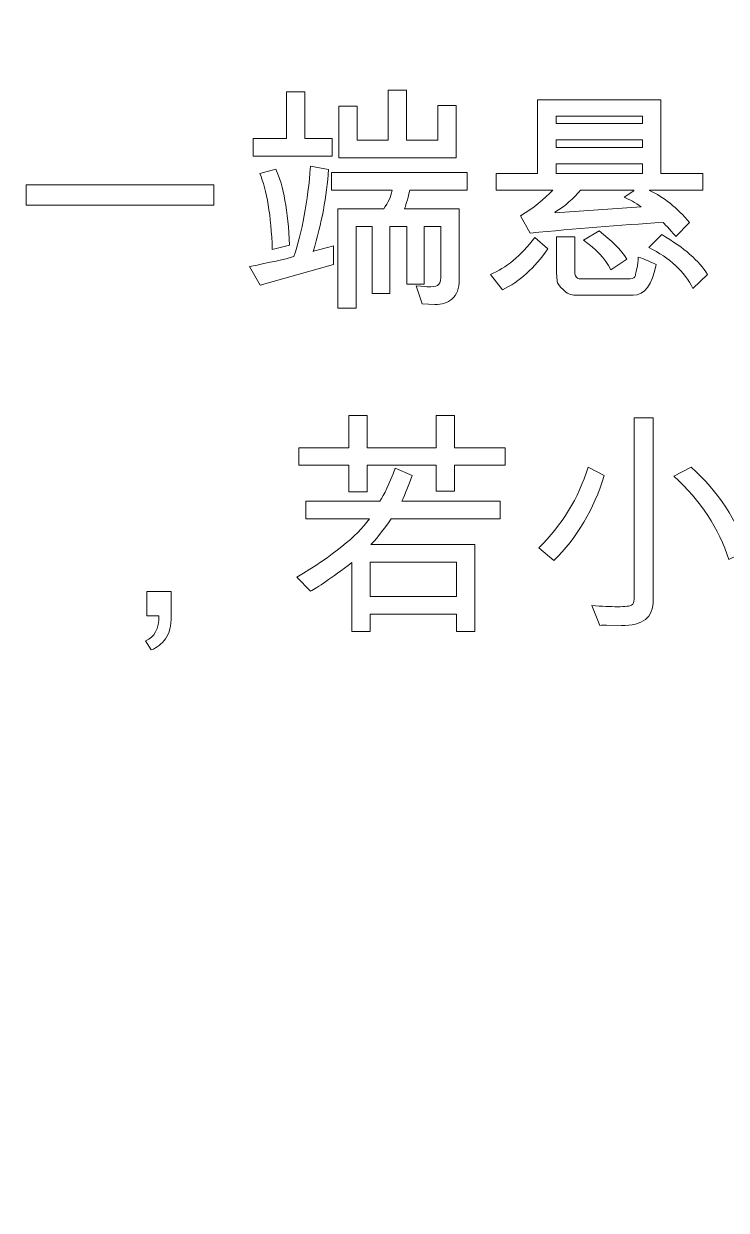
# Model space of a CAD drawing. Header units: millimetres. Extents: x -536 to 886, y 98 to 503.
# Drawn here: x 182.34 to 198.45, y 396.89 to 424.11 of the extents above; entities that cross this region are included whole.
import ezdxf

# ---------------------------------------------------------------- set-up
doc = ezdxf.new("R2010")
doc.units = ezdxf.units.MM
doc.header["$MEASUREMENT"] = 0
doc.layers.add('layer 1', color=7, linetype='Continuous')

msp = doc.modelspace()

# ---------------------------------------------------------------- linework, layer by layer
at = {"layer": 'layer 1', "lineweight": 9}
msp.add_open_spline([(-26.36, 241.324), (-26.36, 241.324), (313.64, 241.324), (313.64, 241.324), (313.64, 241.324), (318.948, 241.327), (324.037, 243.439), (327.788, 247.195), (327.788, 247.195), (331.538, 250.95), (333.644, 256.016), (333.64, 261.324), (333.64, 261.324), (333.64, 261.324), (333.64, 431.324), (333.64, 431.324), (333.64, 431.324), (333.637, 436.632), (331.525, 441.721), (327.77, 445.471), (327.77, 445.471), (324.014, 449.222), (318.948, 451.327), (313.64, 451.324), (313.64, 451.324), (313.64, 451.324), (-26.36, 451.324), (-26.36, 451.324), (-26.36, 451.324), (-31.667, 451.321), (-36.756, 449.209), (-40.507, 445.453), (-40.507, 445.453), (-44.258, 441.698), (-46.363, 436.632), (-46.36, 431.324), (-46.36, 431.324), (-46.36, 431.324), (-46.36, 261.324), (-46.36, 261.324), (-46.36, 261.324), (-46.356, 256.016), (-44.245, 250.927), (-40.489, 247.177), (-40.489, 247.177), (-36.734, 243.426), (-31.667, 241.321), (-26.36, 241.324)], degree=3, knots=[0, 0, 0, 0, 0.083333, 0.083333, 0.083333, 0.083333, 0.166667, 0.166667, 0.166667, 0.166667, 0.25, 0.25, 0.25, 0.25, 0.333333, 0.333333, 0.333333, 0.333333, 0.416667, 0.416667, 0.416667, 0.416667, 0.5, 0.5, 0.5, 0.5, 0.583333, 0.583333, 0.583333, 0.583333, 0.666667, 0.666667, 0.666667, 0.666667, 0.75, 0.75, 0.75, 0.75, 0.833333, 0.833333, 0.833333, 0.833333, 0.916667, 0.916667, 0.916667, 0.916667, 1, 1, 1, 1], dxfattribs=at)
at = {"layer": 'layer 1', "color": 22, "lineweight": 9}
for points, knots in [([(189.415, 421.071), (189.415, 421.071), (187.601, 421.071), (187.601, 421.071), (187.601, 421.071), (187.601, 421.071), (187.601, 421.474), (187.601, 421.474), (187.601, 421.474), (187.601, 421.474), (188.365, 421.474), (188.365, 421.474), (188.365, 421.474), (188.365, 421.474), (188.365, 422.548), (188.365, 422.548), (188.365, 422.548), (188.365, 422.548), (188.788, 422.548), (188.788, 422.548), (188.788, 422.548), (188.788, 422.548), (188.788, 421.474), (188.788, 421.474), (188.788, 421.474), (188.788, 421.474), (189.415, 421.474), (189.415, 421.474), (189.415, 421.474), (189.415, 421.474), (189.415, 421.071), (189.415, 421.071)], [0, 0, 0, 0, 0.125, 0.125, 0.125, 0.125, 0.25, 0.25, 0.25, 0.25, 0.375, 0.375, 0.375, 0.375, 0.5, 0.5, 0.5, 0.5, 0.625, 0.625, 0.625, 0.625, 0.75, 0.75, 0.75, 0.75, 0.875, 0.875, 0.875, 0.875, 1, 1, 1, 1]), ([(192.255, 421.03), (192.255, 421.03), (189.567, 421.03), (189.567, 421.03), (189.567, 421.03), (189.567, 421.03), (189.567, 422.215), (189.567, 422.215), (189.567, 422.215), (189.567, 422.215), (189.988, 422.215), (189.988, 422.215), (189.988, 422.215), (189.988, 422.215), (189.988, 421.436), (189.988, 421.436), (189.988, 421.436), (189.988, 421.436), (190.695, 421.436), (190.695, 421.436), (190.695, 421.436), (190.695, 421.436), (190.695, 422.581), (190.695, 422.581), (190.695, 422.581), (190.695, 422.581), (191.116, 422.581), (191.116, 422.581), (191.116, 422.581), (191.116, 422.581), (191.116, 421.436), (191.116, 421.436), (191.116, 421.436), (191.116, 421.436), (191.832, 421.436), (191.832, 421.436), (191.832, 421.436), (191.832, 421.436), (191.832, 422.232), (191.832, 422.232), (191.832, 422.232), (191.832, 422.232), (192.255, 422.232), (192.255, 422.232), (192.255, 422.232), (192.255, 422.232), (192.255, 421.03), (192.255, 421.03)], [0, 0, 0, 0, 0.083333, 0.083333, 0.083333, 0.083333, 0.166667, 0.166667, 0.166667, 0.166667, 0.25, 0.25, 0.25, 0.25, 0.333333, 0.333333, 0.333333, 0.333333, 0.416667, 0.416667, 0.416667, 0.416667, 0.5, 0.5, 0.5, 0.5, 0.583333, 0.583333, 0.583333, 0.583333, 0.666667, 0.666667, 0.666667, 0.666667, 0.75, 0.75, 0.75, 0.75, 0.833333, 0.833333, 0.833333, 0.833333, 0.916667, 0.916667, 0.916667, 0.916667, 1, 1, 1, 1]), ([(197.911, 420.292), (197.911, 420.292), (196.688, 420.292), (196.688, 420.292), (196.688, 420.292), (196.688, 420.292), (196.688, 420.281), (196.688, 420.281), (196.688, 420.281), (197.015, 420.135), (197.321, 419.89), (197.604, 419.548), (197.604, 419.548), (197.604, 419.548), (197.295, 419.225), (197.295, 419.225), (197.295, 419.225), (197.261, 419.261), (197.211, 419.316), (197.145, 419.393), (197.145, 419.393), (197.078, 419.47), (197.03, 419.522), (197, 419.548), (197, 419.548), (195.994, 419.487), (194.979, 419.406), (193.956, 419.304), (193.956, 419.304), (193.956, 419.304), (193.734, 419.703), (193.734, 419.703), (193.734, 419.703), (194.023, 419.879), (194.271, 420.074), (194.476, 420.292), (194.476, 420.292), (194.476, 420.292), (193.172, 420.292), (193.172, 420.292), (193.172, 420.292), (193.172, 420.292), (193.172, 420.669), (193.172, 420.669), (193.172, 420.669), (193.172, 420.669), (194.122, 420.669), (194.122, 420.669), (194.122, 420.669), (194.122, 420.669), (194.122, 422.364), (194.122, 422.364), (194.122, 422.364), (194.122, 422.364), (196.951, 422.364), (196.951, 422.364), (196.951, 422.364), (196.951, 422.364), (196.951, 420.669), (196.951, 420.669), (196.951, 420.669), (196.951, 420.669), (197.911, 420.669), (197.911, 420.669), (197.911, 420.669), (197.911, 420.669), (197.911, 420.292), (197.911, 420.292)], [0, 0, 0, 0, 0.058824, 0.058824, 0.058824, 0.058824, 0.117647, 0.117647, 0.117647, 0.117647, 0.176471, 0.176471, 0.176471, 0.176471, 0.235294, 0.235294, 0.235294, 0.235294, 0.294118, 0.294118, 0.294118, 0.294118, 0.352941, 0.352941, 0.352941, 0.352941, 0.411765, 0.411765, 0.411765, 0.411765, 0.470588, 0.470588, 0.470588, 0.470588, 0.529412, 0.529412, 0.529412, 0.529412, 0.588235, 0.588235, 0.588235, 0.588235, 0.647059, 0.647059, 0.647059, 0.647059, 0.705882, 0.705882, 0.705882, 0.705882, 0.764706, 0.764706, 0.764706, 0.764706, 0.823529, 0.823529, 0.823529, 0.823529, 0.882353, 0.882353, 0.882353, 0.882353, 0.941176, 0.941176, 0.941176, 0.941176, 1, 1, 1, 1]), ([(196.527, 421.819), (196.527, 421.819), (196.527, 421.987), (196.527, 421.987), (196.527, 421.987), (196.527, 421.987), (194.545, 421.987), (194.545, 421.987), (194.545, 421.987), (194.545, 421.987), (194.545, 421.819), (194.545, 421.819), (194.545, 421.819), (194.545, 421.819), (196.527, 421.819), (196.527, 421.819)], [0, 0, 0, 0, 0.25, 0.25, 0.25, 0.25, 0.5, 0.5, 0.5, 0.5, 0.75, 0.75, 0.75, 0.75, 1, 1, 1, 1]), ([(196.527, 421.271), (196.527, 421.271), (196.527, 421.442), (196.527, 421.442), (196.527, 421.442), (196.527, 421.442), (194.545, 421.442), (194.545, 421.442), (194.545, 421.442), (194.545, 421.442), (194.545, 421.271), (194.545, 421.271), (194.545, 421.271), (194.545, 421.271), (196.527, 421.271), (196.527, 421.271)], [0, 0, 0, 0, 0.25, 0.25, 0.25, 0.25, 0.5, 0.5, 0.5, 0.5, 0.75, 0.75, 0.75, 0.75, 1, 1, 1, 1]), ([(189.439, 418.586), (189.439, 418.586), (187.76, 418.113), (187.76, 418.113), (187.76, 418.113), (187.76, 418.113), (187.516, 418.536), (187.516, 418.536), (187.516, 418.536), (187.991, 418.631), (188.331, 418.707), (188.533, 418.764), (188.533, 418.764), (188.724, 419.329), (188.851, 420.022), (188.916, 420.843), (188.916, 420.843), (188.916, 420.843), (189.328, 420.764), (189.328, 420.764), (189.328, 420.764), (189.287, 420.148), (189.17, 419.522), (188.978, 418.886), (188.978, 418.886), (188.982, 418.886), (189.136, 418.929), (189.439, 419.014), (189.439, 419.014), (189.439, 419.014), (189.439, 418.586), (189.439, 418.586)], [0, 0, 0, 0, 0.125, 0.125, 0.125, 0.125, 0.25, 0.25, 0.25, 0.25, 0.375, 0.375, 0.375, 0.375, 0.5, 0.5, 0.5, 0.5, 0.625, 0.625, 0.625, 0.625, 0.75, 0.75, 0.75, 0.75, 0.875, 0.875, 0.875, 0.875, 1, 1, 1, 1]), ([(196.527, 420.669), (196.527, 420.669), (196.527, 420.891), (196.527, 420.891), (196.527, 420.891), (196.527, 420.891), (194.545, 420.891), (194.545, 420.891), (194.545, 420.891), (194.545, 420.891), (194.545, 420.669), (194.545, 420.669), (194.545, 420.669), (194.545, 420.669), (196.527, 420.669), (196.527, 420.669)], [0, 0, 0, 0, 0.25, 0.25, 0.25, 0.25, 0.5, 0.5, 0.5, 0.5, 0.75, 0.75, 0.75, 0.75, 1, 1, 1, 1]), ([(188.433, 419.031), (188.433, 419.031), (188.039, 418.93), (188.039, 418.93), (188.039, 418.93), (188.011, 419.712), (187.914, 420.293), (187.75, 420.675), (187.75, 420.675), (187.75, 420.675), (188.121, 420.769), (188.121, 420.769), (188.121, 420.769), (188.295, 420.395), (188.399, 419.815), (188.433, 419.031)], [0, 0, 0, 0, 0.25, 0.25, 0.25, 0.25, 0.5, 0.5, 0.5, 0.5, 0.75, 0.75, 0.75, 0.75, 1, 1, 1, 1]), ([(192.51, 420.286), (192.51, 420.286), (191.194, 420.286), (191.194, 420.286), (191.194, 420.286), (191.137, 420.055), (191.094, 419.914), (191.067, 419.863), (191.067, 419.863), (191.067, 419.863), (192.323, 419.863), (192.323, 419.863), (192.323, 419.863), (192.323, 419.863), (192.323, 418.236), (192.323, 418.236), (192.323, 418.236), (192.323, 418.035), (192.27, 417.889), (192.164, 417.798), (192.164, 417.798), (192.059, 417.706), (191.926, 417.663), (191.767, 417.669), (191.767, 417.669), (191.767, 417.669), (191.476, 417.682), (191.476, 417.682), (191.476, 417.682), (191.476, 417.682), (191.338, 418.098), (191.338, 418.098), (191.338, 418.098), (191.504, 418.079), (191.593, 418.07), (191.604, 418.07), (191.604, 418.07), (191.709, 418.07), (191.785, 418.082), (191.83, 418.105), (191.83, 418.105), (191.876, 418.129), (191.9, 418.185), (191.9, 418.276), (191.9, 418.276), (191.9, 418.276), (191.9, 419.459), (191.9, 419.459), (191.9, 419.459), (191.9, 419.459), (191.523, 419.459), (191.523, 419.459), (191.523, 419.459), (191.523, 419.459), (191.523, 418.135), (191.523, 418.135), (191.523, 418.135), (191.523, 418.135), (191.121, 418.135), (191.121, 418.135), (191.121, 418.135), (191.121, 418.135), (191.121, 419.459), (191.121, 419.459), (191.121, 419.459), (191.121, 419.459), (190.733, 419.459), (190.733, 419.459), (190.733, 419.459), (190.733, 419.459), (190.733, 417.915), (190.733, 417.915), (190.733, 417.915), (190.733, 417.915), (190.332, 417.915), (190.332, 417.915), (190.332, 417.915), (190.332, 417.915), (190.332, 419.459), (190.332, 419.459), (190.332, 419.459), (190.332, 419.459), (189.96, 419.459), (189.96, 419.459), (189.96, 419.459), (189.96, 419.459), (189.96, 417.582), (189.96, 417.582), (189.96, 417.582), (189.96, 417.582), (189.539, 417.582), (189.539, 417.582), (189.539, 417.582), (189.539, 417.582), (189.539, 419.863), (189.539, 419.863), (189.539, 419.863), (189.539, 419.863), (190.595, 419.863), (190.595, 419.863), (190.595, 419.863), (190.692, 419.996), (190.757, 420.137), (190.787, 420.286), (190.787, 420.286), (190.787, 420.286), (189.393, 420.286), (189.393, 420.286), (189.393, 420.286), (189.393, 420.286), (189.393, 420.693), (189.393, 420.693), (189.393, 420.693), (189.393, 420.693), (192.51, 420.693), (192.51, 420.693), (192.51, 420.693), (192.51, 420.693), (192.51, 420.286), (192.51, 420.286)], [0, 0, 0, 0, 0.033333, 0.033333, 0.033333, 0.033333, 0.066667, 0.066667, 0.066667, 0.066667, 0.1, 0.1, 0.1, 0.1, 0.133333, 0.133333, 0.133333, 0.133333, 0.166667, 0.166667, 0.166667, 0.166667, 0.2, 0.2, 0.2, 0.2, 0.233333, 0.233333, 0.233333, 0.233333, 0.266667, 0.266667, 0.266667, 0.266667, 0.3, 0.3, 0.3, 0.3, 0.333333, 0.333333, 0.333333, 0.333333, 0.366667, 0.366667, 0.366667, 0.366667, 0.4, 0.4, 0.4, 0.4, 0.433333, 0.433333, 0.433333, 0.433333, 0.466667, 0.466667, 0.466667, 0.466667, 0.5, 0.5, 0.5, 0.5, 0.533333, 0.533333, 0.533333, 0.533333, 0.566667, 0.566667, 0.566667, 0.566667, 0.6, 0.6, 0.6, 0.6, 0.633333, 0.633333, 0.633333, 0.633333, 0.666667, 0.666667, 0.666667, 0.666667, 0.7, 0.7, 0.7, 0.7, 0.733333, 0.733333, 0.733333, 0.733333, 0.766667, 0.766667, 0.766667, 0.766667, 0.8, 0.8, 0.8, 0.8, 0.833333, 0.833333, 0.833333, 0.833333, 0.866667, 0.866667, 0.866667, 0.866667, 0.9, 0.9, 0.9, 0.9, 0.933333, 0.933333, 0.933333, 0.933333, 0.966667, 0.966667, 0.966667, 0.966667, 1, 1, 1, 1]), ([(186.7, 419.948), (186.7, 419.948), (182.395, 419.948), (182.395, 419.948), (182.395, 419.948), (182.395, 419.948), (182.395, 420.409), (182.395, 420.409), (182.395, 420.409), (182.395, 420.409), (186.7, 420.409), (186.7, 420.409), (186.7, 420.409), (186.7, 420.409), (186.7, 419.948), (186.7, 419.948)], [0, 0, 0, 0, 0.25, 0.25, 0.25, 0.25, 0.5, 0.5, 0.5, 0.5, 0.75, 0.75, 0.75, 0.75, 1, 1, 1, 1]), ([(196.5, 419.904), (196.362, 420.003), (196.231, 420.077), (196.11, 420.126), (196.11, 420.126), (196.11, 420.126), (196.332, 420.275), (196.332, 420.275), (196.332, 420.275), (196.332, 420.275), (196.332, 420.292), (196.332, 420.292), (196.332, 420.292), (196.332, 420.292), (195.106, 420.292), (195.106, 420.292), (195.106, 420.292), (194.951, 420.097), (194.754, 419.926), (194.517, 419.782), (194.517, 419.782), (194.517, 419.782), (194.528, 419.771), (194.528, 419.771), (194.528, 419.771), (194.528, 419.771), (196.5, 419.904), (196.5, 419.904)], [0, 0, 0, 0, 0.142857, 0.142857, 0.142857, 0.142857, 0.285714, 0.285714, 0.285714, 0.285714, 0.428571, 0.428571, 0.428571, 0.428571, 0.571429, 0.571429, 0.571429, 0.571429, 0.714286, 0.714286, 0.714286, 0.714286, 0.857143, 0.857143, 0.857143, 0.857143, 1, 1, 1, 1]), ([(194.36, 418.947), (194.05, 418.501), (193.702, 418.187), (193.315, 418.002), (193.315, 418.002), (193.315, 418.002), (193.039, 418.352), (193.039, 418.352), (193.039, 418.352), (193.397, 418.502), (193.738, 418.786), (194.062, 419.204), (194.062, 419.204), (194.062, 419.204), (194.36, 418.947), (194.36, 418.947)], [0, 0, 0, 0, 0.25, 0.25, 0.25, 0.25, 0.5, 0.5, 0.5, 0.5, 0.75, 0.75, 0.75, 0.75, 1, 1, 1, 1]), ([(196.845, 418.586), (196.752, 418.115), (196.576, 417.88), (196.316, 417.88), (196.316, 417.88), (196.316, 417.88), (194.995, 417.88), (194.995, 417.88), (194.995, 417.88), (194.888, 417.88), (194.792, 417.923), (194.706, 418.007), (194.706, 418.007), (194.62, 418.09), (194.576, 418.156), (194.572, 418.203), (194.572, 418.203), (194.572, 418.203), (194.555, 418.398), (194.555, 418.398), (194.555, 418.398), (194.555, 418.398), (194.555, 419.221), (194.555, 419.221), (194.555, 419.221), (194.555, 419.221), (194.978, 419.221), (194.978, 419.221), (194.978, 419.221), (194.978, 419.221), (194.978, 418.398), (194.978, 418.398), (194.978, 418.398), (194.978, 418.364), (194.988, 418.332), (195.009, 418.302), (195.009, 418.302), (195.028, 418.273), (195.051, 418.258), (195.076, 418.258), (195.076, 418.258), (195.076, 418.258), (196.243, 418.258), (196.243, 418.258), (196.243, 418.258), (196.319, 418.258), (196.361, 418.282), (196.367, 418.331), (196.367, 418.331), (196.369, 418.349), (196.38, 418.401), (196.4, 418.488), (196.4, 418.488), (196.42, 418.574), (196.431, 418.663), (196.433, 418.754), (196.433, 418.754), (196.498, 418.736), (196.574, 418.706), (196.661, 418.665), (196.661, 418.665), (196.748, 418.625), (196.809, 418.599), (196.845, 418.586)], [0, 0, 0, 0, 0.0625, 0.0625, 0.0625, 0.0625, 0.125, 0.125, 0.125, 0.125, 0.1875, 0.1875, 0.1875, 0.1875, 0.25, 0.25, 0.25, 0.25, 0.3125, 0.3125, 0.3125, 0.3125, 0.375, 0.375, 0.375, 0.375, 0.4375, 0.4375, 0.4375, 0.4375, 0.5, 0.5, 0.5, 0.5, 0.5625, 0.5625, 0.5625, 0.5625, 0.625, 0.625, 0.625, 0.625, 0.6875, 0.6875, 0.6875, 0.6875, 0.75, 0.75, 0.75, 0.75, 0.8125, 0.8125, 0.8125, 0.8125, 0.875, 0.875, 0.875, 0.875, 0.9375, 0.9375, 0.9375, 0.9375, 1, 1, 1, 1]), ([(196.167, 418.708), (196.167, 418.708), (195.806, 418.463), (195.806, 418.463), (195.806, 418.463), (195.665, 418.725), (195.455, 418.952), (195.176, 419.142), (195.176, 419.142), (195.176, 419.142), (195.532, 419.353), (195.532, 419.353), (195.532, 419.353), (195.822, 419.138), (196.033, 418.923), (196.167, 418.708)], [0, 0, 0, 0, 0.25, 0.25, 0.25, 0.25, 0.5, 0.5, 0.5, 0.5, 0.75, 0.75, 0.75, 0.75, 1, 1, 1, 1]), ([(198.017, 418.358), (198.017, 418.358), (197.683, 418.037), (197.683, 418.037), (197.683, 418.037), (197.493, 418.421), (197.156, 418.734), (196.672, 418.976), (196.672, 418.976), (196.672, 418.976), (196.973, 419.269), (196.973, 419.269), (196.973, 419.269), (197.484, 418.969), (197.832, 418.665), (198.017, 418.358)], [0, 0, 0, 0, 0.25, 0.25, 0.25, 0.25, 0.5, 0.5, 0.5, 0.5, 0.75, 0.75, 0.75, 0.75, 1, 1, 1, 1]), ([(193.376, 413.977), (193.376, 413.977), (192.22, 413.977), (192.22, 413.977), (192.22, 413.977), (192.22, 413.977), (192.22, 413.383), (192.22, 413.383), (192.22, 413.383), (192.22, 413.383), (191.797, 413.383), (191.797, 413.383), (191.797, 413.383), (191.797, 413.383), (191.797, 413.977), (191.797, 413.977), (191.797, 413.977), (191.797, 413.977), (190.213, 413.977), (190.213, 413.977), (190.213, 413.977), (190.213, 413.977), (190.213, 413.366), (190.213, 413.366), (190.213, 413.366), (190.213, 413.366), (189.792, 413.366), (189.792, 413.366), (189.792, 413.366), (189.792, 413.366), (189.792, 413.977), (189.792, 413.977), (189.792, 413.977), (189.792, 413.977), (188.647, 413.977), (188.647, 413.977), (188.647, 413.977), (188.647, 413.977), (188.647, 414.381), (188.647, 414.381), (188.647, 414.381), (188.647, 414.381), (189.792, 414.381), (189.792, 414.381), (189.792, 414.381), (189.792, 414.381), (189.792, 415.122), (189.792, 415.122), (189.792, 415.122), (189.792, 415.122), (190.213, 415.122), (190.213, 415.122), (190.213, 415.122), (190.213, 415.122), (190.213, 414.381), (190.213, 414.381), (190.213, 414.381), (190.213, 414.381), (191.797, 414.381), (191.797, 414.381), (191.797, 414.381), (191.797, 414.381), (191.797, 415.122), (191.797, 415.122), (191.797, 415.122), (191.797, 415.122), (192.22, 415.122), (192.22, 415.122), (192.22, 415.122), (192.22, 415.122), (192.22, 414.381), (192.22, 414.381), (192.22, 414.381), (192.22, 414.381), (193.376, 414.381), (193.376, 414.381), (193.376, 414.381), (193.376, 414.381), (193.376, 413.977), (193.376, 413.977)], [0, 0, 0, 0, 0.05, 0.05, 0.05, 0.05, 0.1, 0.1, 0.1, 0.1, 0.15, 0.15, 0.15, 0.15, 0.2, 0.2, 0.2, 0.2, 0.25, 0.25, 0.25, 0.25, 0.3, 0.3, 0.3, 0.3, 0.35, 0.35, 0.35, 0.35, 0.4, 0.4, 0.4, 0.4, 0.45, 0.45, 0.45, 0.45, 0.5, 0.5, 0.5, 0.5, 0.55, 0.55, 0.55, 0.55, 0.6, 0.6, 0.6, 0.6, 0.65, 0.65, 0.65, 0.65, 0.7, 0.7, 0.7, 0.7, 0.75, 0.75, 0.75, 0.75, 0.8, 0.8, 0.8, 0.8, 0.85, 0.85, 0.85, 0.85, 0.9, 0.9, 0.9, 0.9, 0.95, 0.95, 0.95, 0.95, 1, 1, 1, 1]), ([(196.775, 410.903), (196.775, 410.686), (196.714, 410.532), (196.594, 410.439), (196.594, 410.439), (196.474, 410.348), (196.29, 410.301), (196.045, 410.301), (196.045, 410.301), (196.045, 410.301), (195.706, 410.31), (195.706, 410.31), (195.706, 410.31), (195.65, 410.31), (195.599, 410.308), (195.553, 410.304), (195.553, 410.304), (195.553, 410.304), (195.369, 410.759), (195.369, 410.759), (195.369, 410.759), (195.599, 410.741), (195.793, 410.733), (195.952, 410.733), (195.952, 410.733), (196.133, 410.733), (196.242, 410.745), (196.279, 410.771), (196.279, 410.771), (196.316, 410.796), (196.335, 410.84), (196.335, 410.903), (196.335, 410.903), (196.335, 410.903), (196.335, 415.07), (196.335, 415.07), (196.335, 415.07), (196.335, 415.07), (196.775, 415.07), (196.775, 415.07), (196.775, 415.07), (196.775, 415.07), (196.775, 410.903), (196.775, 410.903)], [0, 0, 0, 0, 0.090909, 0.090909, 0.090909, 0.090909, 0.181818, 0.181818, 0.181818, 0.181818, 0.272727, 0.272727, 0.272727, 0.272727, 0.363636, 0.363636, 0.363636, 0.363636, 0.454545, 0.454545, 0.454545, 0.454545, 0.545455, 0.545455, 0.545455, 0.545455, 0.636364, 0.636364, 0.636364, 0.636364, 0.727273, 0.727273, 0.727273, 0.727273, 0.818182, 0.818182, 0.818182, 0.818182, 0.909091, 0.909091, 0.909091, 0.909091, 1, 1, 1, 1]), ([(193.264, 412.748), (193.264, 412.748), (190.763, 412.748), (190.763, 412.748), (190.763, 412.748), (190.546, 412.44), (190.392, 412.244), (190.302, 412.159), (190.302, 412.159), (190.302, 412.159), (192.687, 412.159), (192.687, 412.159), (192.687, 412.159), (192.687, 412.159), (192.687, 410.165), (192.687, 410.165), (192.687, 410.165), (192.687, 410.165), (192.263, 410.165), (192.263, 410.165), (192.263, 410.165), (192.263, 410.165), (192.263, 410.559), (192.263, 410.559), (192.263, 410.559), (192.263, 410.559), (190.286, 410.559), (190.286, 410.559), (190.286, 410.559), (190.286, 410.559), (190.286, 410.165), (190.286, 410.165), (190.286, 410.165), (190.286, 410.165), (189.863, 410.165), (189.863, 410.165), (189.863, 410.165), (189.863, 410.165), (189.863, 411.744), (189.863, 411.744), (189.863, 411.744), (189.387, 411.39), (189.071, 411.171), (188.913, 411.087), (188.913, 411.087), (188.913, 411.087), (188.601, 411.411), (188.601, 411.411), (188.601, 411.411), (189.424, 411.902), (189.978, 412.348), (190.264, 412.748), (190.264, 412.748), (190.264, 412.748), (188.807, 412.748), (188.807, 412.748), (188.807, 412.748), (188.807, 412.748), (188.807, 413.155), (188.807, 413.155), (188.807, 413.155), (188.807, 413.155), (190.508, 413.155), (190.508, 413.155), (190.508, 413.155), (190.604, 413.296), (190.721, 413.548), (190.858, 413.909), (190.858, 413.909), (190.858, 413.909), (191.246, 413.744), (191.246, 413.744), (191.246, 413.744), (191.166, 413.514), (191.087, 413.318), (191.007, 413.155), (191.007, 413.155), (191.007, 413.155), (193.264, 413.155), (193.264, 413.155), (193.264, 413.155), (193.264, 413.155), (193.264, 412.748), (193.264, 412.748)], [0, 0, 0, 0, 0.047619, 0.047619, 0.047619, 0.047619, 0.095238, 0.095238, 0.095238, 0.095238, 0.142857, 0.142857, 0.142857, 0.142857, 0.190476, 0.190476, 0.190476, 0.190476, 0.238095, 0.238095, 0.238095, 0.238095, 0.285714, 0.285714, 0.285714, 0.285714, 0.333333, 0.333333, 0.333333, 0.333333, 0.380952, 0.380952, 0.380952, 0.380952, 0.428571, 0.428571, 0.428571, 0.428571, 0.47619, 0.47619, 0.47619, 0.47619, 0.52381, 0.52381, 0.52381, 0.52381, 0.571429, 0.571429, 0.571429, 0.571429, 0.619048, 0.619048, 0.619048, 0.619048, 0.666667, 0.666667, 0.666667, 0.666667, 0.714286, 0.714286, 0.714286, 0.714286, 0.761905, 0.761905, 0.761905, 0.761905, 0.809524, 0.809524, 0.809524, 0.809524, 0.857143, 0.857143, 0.857143, 0.857143, 0.904762, 0.904762, 0.904762, 0.904762, 0.952381, 0.952381, 0.952381, 0.952381, 1, 1, 1, 1]), ([(195.651, 413.744), (195.413, 412.962), (195.028, 412.312), (194.496, 411.793), (194.496, 411.793), (194.496, 411.793), (194.151, 412.081), (194.151, 412.081), (194.151, 412.081), (194.683, 412.607), (195.059, 413.223), (195.28, 413.931), (195.28, 413.931), (195.28, 413.931), (195.651, 413.744), (195.651, 413.744)], [0, 0, 0, 0, 0.25, 0.25, 0.25, 0.25, 0.5, 0.5, 0.5, 0.5, 0.75, 0.75, 0.75, 0.75, 1, 1, 1, 1]), ([(198.907, 412.01), (198.907, 412.01), (198.508, 411.815), (198.508, 411.815), (198.508, 411.815), (198.286, 412.525), (197.865, 413.163), (197.247, 413.727), (197.247, 413.727), (197.247, 413.727), (197.642, 413.936), (197.642, 413.936), (197.642, 413.936), (198.285, 413.354), (198.706, 412.711), (198.907, 412.01)], [0, 0, 0, 0, 0.25, 0.25, 0.25, 0.25, 0.5, 0.5, 0.5, 0.5, 0.75, 0.75, 0.75, 0.75, 1, 1, 1, 1]), ([(192.263, 410.966), (192.263, 410.966), (192.263, 411.755), (192.263, 411.755), (192.263, 411.755), (192.263, 411.755), (190.286, 411.755), (190.286, 411.755), (190.286, 411.755), (190.286, 411.755), (190.286, 410.966), (190.286, 410.966), (190.286, 410.966), (190.286, 410.966), (192.263, 410.966), (192.263, 410.966)], [0, 0, 0, 0, 0.25, 0.25, 0.25, 0.25, 0.5, 0.5, 0.5, 0.5, 0.75, 0.75, 0.75, 0.75, 1, 1, 1, 1]), ([(185.721, 410.526), (185.721, 410.297), (185.677, 410.121), (185.589, 410), (185.589, 410), (185.501, 409.879), (185.393, 409.793), (185.264, 409.742), (185.264, 409.742), (185.264, 409.742), (185.132, 409.948), (185.132, 409.948), (185.132, 409.948), (185.335, 410.036), (185.437, 410.228), (185.439, 410.526), (185.439, 410.526), (185.439, 410.526), (185.164, 410.526), (185.164, 410.526), (185.164, 410.526), (185.164, 410.526), (185.164, 411.083), (185.164, 411.083), (185.164, 411.083), (185.164, 411.083), (185.721, 411.083), (185.721, 411.083), (185.721, 411.083), (185.721, 411.083), (185.721, 410.526), (185.721, 410.526)], [0, 0, 0, 0, 0.125, 0.125, 0.125, 0.125, 0.25, 0.25, 0.25, 0.25, 0.375, 0.375, 0.375, 0.375, 0.5, 0.5, 0.5, 0.5, 0.625, 0.625, 0.625, 0.625, 0.75, 0.75, 0.75, 0.75, 0.875, 0.875, 0.875, 0.875, 1, 1, 1, 1])]:
    msp.add_open_spline(points, degree=3, knots=knots, dxfattribs=at)

doc.saveas('drawing.dxf')
